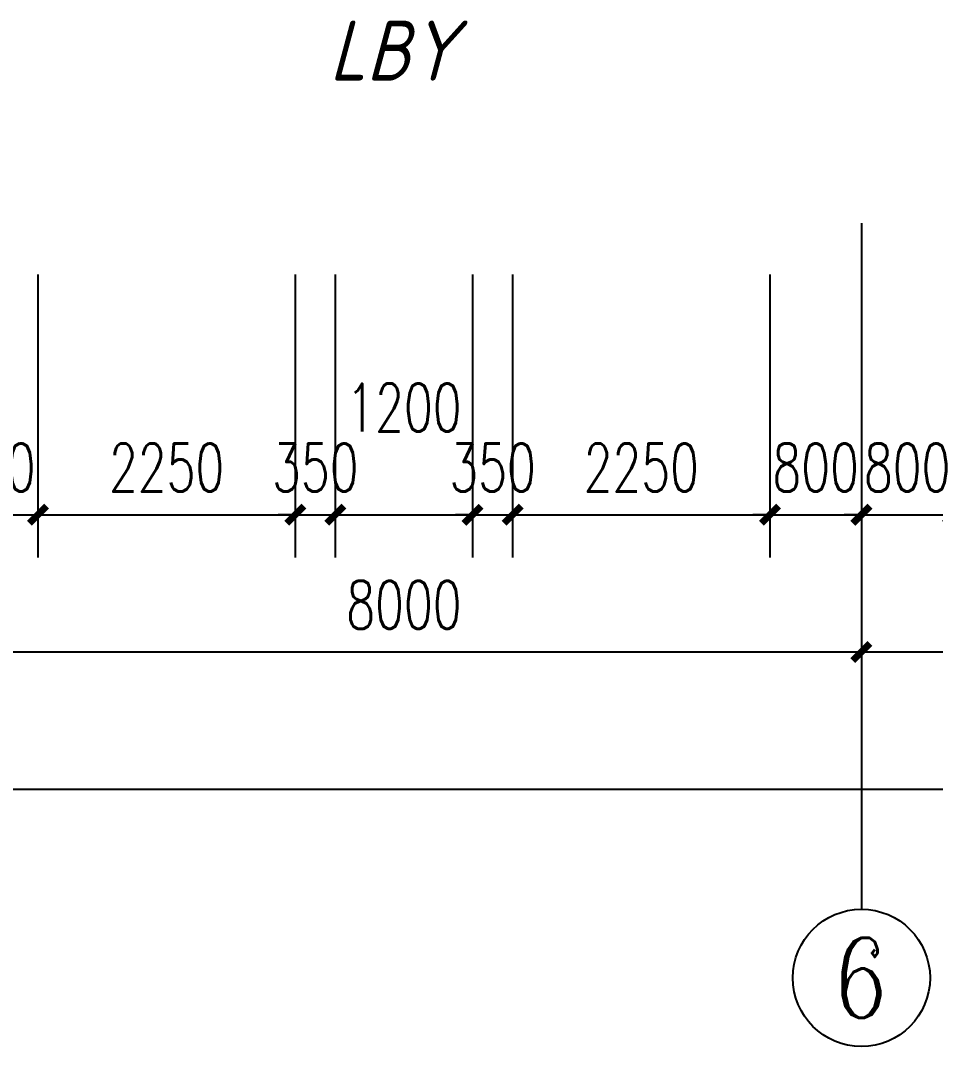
# Model space of a CAD drawing. Extents: x 0 to 2972856, y -1269770 to 0.
# Drawn here: x 2707803 to 2715803, y -1241746 to -1232774 of the extents above; entities that cross this region are included whole.
import ezdxf
from ezdxf.enums import TextEntityAlignment as Align

# ---------------------------------------------------------------- set-up
doc = ezdxf.new("R2010")
doc.units = 0
doc.header["$LTSCALE"] = 1000
doc.header["$PDSIZE"] = 50
doc.layers.add('1-建筑底图', color=8, linetype='Continuous')
doc.layers.add('AXIS_TEXT', color=7, linetype='Continuous')
doc.styles.add('_TCH_AXIS', font='COMPLEX', dxfattribs={"bigfont": 'GBCBIG'})
doc.styles.add('A_DIM_T3', font='SIMPLEX', dxfattribs={"width": 0.7, "bigfont": 'HZ'})
doc.styles.add('COMPLEX', font='COMPLEX')
doc.styles.get("Standard").update_dxf_attribs({"font": 'gbeitc.shx', "bigfont": 'gbcbig.shx'})
doc.dimstyles.new('_TCH_ARCH&&150', dxfattribs={"dimtxt": 420, "dimasz": 150, "dimexe": 375, "dimexo": 450, "dimgap": 202.5, "dimtad": 1, "dimdec": 0, "dimzin": 0, "dimdsep": 46, "dimtxsty": 'A_DIM_T3', "dimblk": 'ARCHTICK', "dimcen": 0.09, "dimclrt": 7, "dimazin": 2, "dimtfac": 1, "dimtdec": 0, "dimtix": 1, "dimtmove": 2, "dimatfit": 3, "dimfxl": 150, "dimtolj": 1, "dimtzin": 0, "dimarcsym": 0})

# ---------------------------------------------------------------- blocks, each defined once
blk = doc.blocks.new('_ArchTick')
at = {"color": 0, "linetype": 'ByBlock', "const_width": 0.4}
blk.add_lwpolyline([(-0.5, -0.5), (0.5, 0.5)], dxfattribs=at)
blk = doc.blocks.new('*D1162')
at = {"layer": '1-建筑底图', "color": 0, "lineweight": -2, "transparency": 16777216}
for p, q in [((2060076.6, -1229225.4), (2060076.6, -1234100.4)), ((2167276.6, -1229225.4), (2167276.6, -1234100.4)), ((2060076.6, -1233725.4), (2167276.6, -1233725.4))]:
    blk.add_line(p, q, dxfattribs=at)
at = {"layer": 'Defpoints', "color": 0, "transparency": 16777216}
for p in [(2060076.6, -1228775.4), (2167276.6, -1228775.4), (2167276.6, -1233725.4)]:
    blk.add_point(p, dxfattribs=at)
at = {"layer": '1-建筑底图', "color": 0, "lineweight": -2, "transparency": 16777216, "xscale": 150, "yscale": 150, "zscale": 150, "rotation": 180}
blk.add_blockref('_ArchTick', (2060076.6, -1233725.4), dxfattribs=at)
at = {"layer": '1-建筑底图', "color": 0, "lineweight": -2, "transparency": 16777216, "xscale": 150, "yscale": 150, "zscale": 150}
blk.add_blockref('_ArchTick', (2167276.6, -1233725.4), dxfattribs=at)
at = {"layer": '1-建筑底图', "color": 7, "transparency": 16777216, "insert": (2113676.6, -1233312.9), "char_height": 420, "attachment_point": 5, "style": 'A_DIM_T3'}
blk.add_mtext('\\A1;107200', dxfattribs=at)
blk = doc.blocks.new('*D1168')
at = {"layer": '1-建筑底图', "color": 0, "lineweight": -2, "transparency": 16777216}
for p, q in [((2092376.6, -1229225.4), (2092376.6, -1232900.4)), ((2100376.6, -1229225.4), (2100376.6, -1232900.4)), ((2092376.6, -1232525.4), (2100376.6, -1232525.4))]:
    blk.add_line(p, q, dxfattribs=at)
at = {"layer": 'Defpoints', "color": 0, "transparency": 16777216}
for p in [(2092376.6, -1228775.4), (2100376.6, -1228775.4), (2100376.6, -1232525.4)]:
    blk.add_point(p, dxfattribs=at)
at = {"layer": '1-建筑底图', "color": 0, "lineweight": -2, "transparency": 16777216, "xscale": 150, "yscale": 150, "zscale": 150, "rotation": 180}
blk.add_blockref('_ArchTick', (2092376.6, -1232525.4), dxfattribs=at)
at = {"layer": '1-建筑底图', "color": 0, "lineweight": -2, "transparency": 16777216, "xscale": 150, "yscale": 150, "zscale": 150}
blk.add_blockref('_ArchTick', (2100376.6, -1232525.4), dxfattribs=at)
at = {"layer": '1-建筑底图', "color": 7, "transparency": 16777216, "insert": (2096376.6, -1232112.9), "char_height": 420, "attachment_point": 5, "style": 'A_DIM_T3'}
blk.add_mtext('\\A1;8000', dxfattribs=at)
blk = doc.blocks.new('*D1169')
at = {"layer": '1-建筑底图', "color": 0, "lineweight": -2, "transparency": 16777216}
for p, q in [((2100376.6, -1229225.4), (2100376.6, -1232900.4)), ((2108376.6, -1229225.4), (2108376.6, -1232900.4)), ((2100376.6, -1232525.4), (2108376.6, -1232525.4))]:
    blk.add_line(p, q, dxfattribs=at)
at = {"layer": 'Defpoints', "color": 0, "transparency": 16777216}
for p in [(2100376.6, -1228775.4), (2108376.6, -1228775.4), (2108376.6, -1232525.4)]:
    blk.add_point(p, dxfattribs=at)
at = {"layer": '1-建筑底图', "color": 0, "lineweight": -2, "transparency": 16777216, "xscale": 150, "yscale": 150, "zscale": 150, "rotation": 180}
blk.add_blockref('_ArchTick', (2100376.6, -1232525.4), dxfattribs=at)
at = {"layer": '1-建筑底图', "color": 0, "lineweight": -2, "transparency": 16777216, "xscale": 150, "yscale": 150, "zscale": 150}
blk.add_blockref('_ArchTick', (2108376.6, -1232525.4), dxfattribs=at)
at = {"layer": '1-建筑底图', "color": 7, "transparency": 16777216, "insert": (2104376.6, -1232112.9), "char_height": 420, "attachment_point": 5, "style": 'A_DIM_T3'}
blk.add_mtext('\\A1;8000', dxfattribs=at)
blk = doc.blocks.new('*D1332')
at = {"layer": '1-建筑底图', "color": 0, "lineweight": -2, "transparency": 16777216}
for p, q in [((2100376.6, -1229225.4), (2100376.6, -1231700.4)), ((2101176.6, -1229225.4), (2101176.6, -1231700.4)), ((2100376.6, -1231325.4), (2100226.6, -1231325.4)), ((2100376.6, -1231325.4), (2101176.6, -1231325.4)), ((2101176.6, -1231325.4), (2101326.6, -1231325.4))]:
    blk.add_line(p, q, dxfattribs=at)
at = {"layer": 'Defpoints', "color": 0, "transparency": 16777216}
for p in [(2100376.6, -1228775.4), (2101176.6, -1228775.4), (2101176.6, -1231325.4)]:
    blk.add_point(p, dxfattribs=at)
at = {"layer": '1-建筑底图', "color": 0, "lineweight": -2, "transparency": 16777216, "xscale": 150, "yscale": 150, "zscale": 150}
blk.add_blockref('_ArchTick', (2100376.6, -1231325.4), dxfattribs=at)
at = {"layer": '1-建筑底图', "color": 0, "lineweight": -2, "transparency": 16777216, "xscale": 150, "yscale": 150, "zscale": 150, "rotation": 180}
blk.add_blockref('_ArchTick', (2101176.6, -1231325.4), dxfattribs=at)
at = {"layer": '1-建筑底图', "color": 7, "transparency": 16777216, "insert": (2100776.6, -1230912.9), "char_height": 420, "attachment_point": 5, "style": 'A_DIM_T3'}
blk.add_mtext('\\A1;800', dxfattribs=at)
blk = doc.blocks.new('*D1333')
at = {"layer": '1-建筑底图', "color": 0, "lineweight": -2, "transparency": 16777216}
for p, q in [((2099576.6, -1229225.4), (2099576.6, -1231700.4)), ((2100376.6, -1229225.4), (2100376.6, -1231700.4)), ((2099576.6, -1231325.4), (2099426.6, -1231325.4)), ((2099576.6, -1231325.4), (2100376.6, -1231325.4)), ((2100376.6, -1231325.4), (2100526.6, -1231325.4))]:
    blk.add_line(p, q, dxfattribs=at)
at = {"layer": 'Defpoints', "color": 0, "transparency": 16777216}
for p in [(2099576.6, -1228775.4), (2100376.6, -1228775.4), (2100376.6, -1231325.4)]:
    blk.add_point(p, dxfattribs=at)
at = {"layer": '1-建筑底图', "color": 0, "lineweight": -2, "transparency": 16777216, "xscale": 150, "yscale": 150, "zscale": 150}
blk.add_blockref('_ArchTick', (2099576.6, -1231325.4), dxfattribs=at)
at = {"layer": '1-建筑底图', "color": 0, "lineweight": -2, "transparency": 16777216, "xscale": 150, "yscale": 150, "zscale": 150, "rotation": 180}
blk.add_blockref('_ArchTick', (2100376.6, -1231325.4), dxfattribs=at)
at = {"layer": '1-建筑底图', "color": 7, "transparency": 16777216, "insert": (2099976.6, -1230912.9), "char_height": 420, "attachment_point": 5, "style": 'A_DIM_T3'}
blk.add_mtext('\\A1;800', dxfattribs=at)
blk = doc.blocks.new('*D1334')
at = {"layer": '1-建筑底图', "color": 0, "lineweight": -2, "transparency": 16777216}
for p, q in [((2097326.6, -1229225.4), (2097326.6, -1231700.4)), ((2099576.6, -1229225.4), (2099576.6, -1231700.4)), ((2097326.6, -1231325.4), (2099576.6, -1231325.4))]:
    blk.add_line(p, q, dxfattribs=at)
at = {"layer": 'Defpoints', "color": 0, "transparency": 16777216}
for p in [(2097326.6, -1228775.4), (2099576.6, -1228775.4), (2099576.6, -1231325.4)]:
    blk.add_point(p, dxfattribs=at)
at = {"layer": '1-建筑底图', "color": 0, "lineweight": -2, "transparency": 16777216, "xscale": 150, "yscale": 150, "zscale": 150, "rotation": 180}
blk.add_blockref('_ArchTick', (2097326.6, -1231325.4), dxfattribs=at)
at = {"layer": '1-建筑底图', "color": 0, "lineweight": -2, "transparency": 16777216, "xscale": 150, "yscale": 150, "zscale": 150}
blk.add_blockref('_ArchTick', (2099576.6, -1231325.4), dxfattribs=at)
at = {"layer": '1-建筑底图', "color": 7, "transparency": 16777216, "insert": (2098451.6, -1230912.9), "char_height": 420, "attachment_point": 5, "style": 'A_DIM_T3'}
blk.add_mtext('\\A1;2250', dxfattribs=at)
blk = doc.blocks.new('*D1335')
at = {"layer": '1-建筑底图', "color": 0, "lineweight": -2, "transparency": 16777216}
for p, q in [((2096976.6, -1229225.4), (2096976.6, -1231700.4)), ((2097326.6, -1229225.4), (2097326.6, -1231700.4)), ((2096976.6, -1231325.4), (2096826.6, -1231325.4)), ((2096976.6, -1231325.4), (2097326.6, -1231325.4)), ((2097326.6, -1231325.4), (2097476.6, -1231325.4))]:
    blk.add_line(p, q, dxfattribs=at)
at = {"layer": 'Defpoints', "color": 0, "transparency": 16777216}
for p in [(2096976.6, -1228775.4), (2097326.6, -1228775.4), (2097326.6, -1231325.4)]:
    blk.add_point(p, dxfattribs=at)
at = {"layer": '1-建筑底图', "color": 0, "lineweight": -2, "transparency": 16777216, "xscale": 150, "yscale": 150, "zscale": 150}
blk.add_blockref('_ArchTick', (2096976.6, -1231325.4), dxfattribs=at)
at = {"layer": '1-建筑底图', "color": 0, "lineweight": -2, "transparency": 16777216, "xscale": 150, "yscale": 150, "zscale": 150, "rotation": 180}
blk.add_blockref('_ArchTick', (2097326.6, -1231325.4), dxfattribs=at)
at = {"layer": '1-建筑底图', "color": 7, "transparency": 16777216, "insert": (2097151.6, -1230912.9), "char_height": 420, "attachment_point": 5, "style": 'A_DIM_T3'}
blk.add_mtext('\\A1;350', dxfattribs=at)
blk = doc.blocks.new('*D1336')
at = {"layer": '1-建筑底图', "color": 0, "lineweight": -2, "transparency": 16777216}
for p, q in [((2095776.6, -1229225.4), (2095776.6, -1231700.4)), ((2096976.6, -1229225.4), (2096976.6, -1231700.4)), ((2095776.6, -1231325.4), (2096976.6, -1231325.4))]:
    blk.add_line(p, q, dxfattribs=at)
at = {"layer": 'Defpoints', "color": 0, "transparency": 16777216}
for p in [(2095776.6, -1228775.4), (2096976.6, -1228775.4), (2096976.6, -1231325.4)]:
    blk.add_point(p, dxfattribs=at)
at = {"layer": '1-建筑底图', "color": 0, "lineweight": -2, "transparency": 16777216, "xscale": 150, "yscale": 150, "zscale": 150, "rotation": 180}
blk.add_blockref('_ArchTick', (2095776.6, -1231325.4), dxfattribs=at)
at = {"layer": '1-建筑底图', "color": 0, "lineweight": -2, "transparency": 16777216, "xscale": 150, "yscale": 150, "zscale": 150}
blk.add_blockref('_ArchTick', (2096976.6, -1231325.4), dxfattribs=at)
at = {"layer": '1-建筑底图', "color": 7, "transparency": 16777216, "insert": (2096376.6, -1230387.9), "char_height": 420, "attachment_point": 5, "style": 'A_DIM_T3'}
blk.add_mtext('\\A1;1200', dxfattribs=at)
blk = doc.blocks.new('*D1337')
at = {"layer": '1-建筑底图', "color": 0, "lineweight": -2, "transparency": 16777216}
for p, q in [((2095426.6, -1229225.4), (2095426.6, -1231700.4)), ((2095776.6, -1229225.4), (2095776.6, -1231700.4)), ((2095426.6, -1231325.4), (2095276.6, -1231325.4)), ((2095426.6, -1231325.4), (2095776.6, -1231325.4)), ((2095776.6, -1231325.4), (2095926.6, -1231325.4))]:
    blk.add_line(p, q, dxfattribs=at)
at = {"layer": 'Defpoints', "color": 0, "transparency": 16777216}
for p in [(2095426.6, -1228775.4), (2095776.6, -1228775.4), (2095776.6, -1231325.4)]:
    blk.add_point(p, dxfattribs=at)
at = {"layer": '1-建筑底图', "color": 0, "lineweight": -2, "transparency": 16777216, "xscale": 150, "yscale": 150, "zscale": 150}
blk.add_blockref('_ArchTick', (2095426.6, -1231325.4), dxfattribs=at)
at = {"layer": '1-建筑底图', "color": 0, "lineweight": -2, "transparency": 16777216, "xscale": 150, "yscale": 150, "zscale": 150, "rotation": 180}
blk.add_blockref('_ArchTick', (2095776.6, -1231325.4), dxfattribs=at)
at = {"layer": '1-建筑底图', "color": 7, "transparency": 16777216, "insert": (2095601.6, -1230912.9), "char_height": 420, "attachment_point": 5, "style": 'A_DIM_T3'}
blk.add_mtext('\\A1;350', dxfattribs=at)
blk = doc.blocks.new('*D1338')
at = {"layer": '1-建筑底图', "color": 0, "lineweight": -2, "transparency": 16777216}
for p, q in [((2093176.6, -1229225.4), (2093176.6, -1231700.4)), ((2095426.6, -1229225.4), (2095426.6, -1231700.4)), ((2093176.6, -1231325.4), (2095426.6, -1231325.4))]:
    blk.add_line(p, q, dxfattribs=at)
at = {"layer": 'Defpoints', "color": 0, "transparency": 16777216}
for p in [(2093176.6, -1228775.4), (2095426.6, -1228775.4), (2095426.6, -1231325.4)]:
    blk.add_point(p, dxfattribs=at)
at = {"layer": '1-建筑底图', "color": 0, "lineweight": -2, "transparency": 16777216, "xscale": 150, "yscale": 150, "zscale": 150, "rotation": 180}
blk.add_blockref('_ArchTick', (2093176.6, -1231325.4), dxfattribs=at)
at = {"layer": '1-建筑底图', "color": 0, "lineweight": -2, "transparency": 16777216, "xscale": 150, "yscale": 150, "zscale": 150}
blk.add_blockref('_ArchTick', (2095426.6, -1231325.4), dxfattribs=at)
at = {"layer": '1-建筑底图', "color": 7, "transparency": 16777216, "insert": (2094301.6, -1230912.9), "char_height": 420, "attachment_point": 5, "style": 'A_DIM_T3'}
blk.add_mtext('\\A1;2250', dxfattribs=at)
blk = doc.blocks.new('*D1339')
at = {"layer": '1-建筑底图', "color": 0, "lineweight": -2, "transparency": 16777216}
for p, q in [((2092376.6, -1229225.4), (2092376.6, -1231700.4)), ((2093176.6, -1229225.4), (2093176.6, -1231700.4)), ((2092376.6, -1231325.4), (2092226.6, -1231325.4)), ((2092376.6, -1231325.4), (2093176.6, -1231325.4)), ((2093176.6, -1231325.4), (2093326.6, -1231325.4))]:
    blk.add_line(p, q, dxfattribs=at)
at = {"layer": 'Defpoints', "color": 0, "transparency": 16777216}
for p in [(2092376.6, -1228775.4), (2093176.6, -1228775.4), (2093176.6, -1231325.4)]:
    blk.add_point(p, dxfattribs=at)
at = {"layer": '1-建筑底图', "color": 0, "lineweight": -2, "transparency": 16777216, "xscale": 150, "yscale": 150, "zscale": 150}
blk.add_blockref('_ArchTick', (2092376.6, -1231325.4), dxfattribs=at)
at = {"layer": '1-建筑底图', "color": 0, "lineweight": -2, "transparency": 16777216, "xscale": 150, "yscale": 150, "zscale": 150, "rotation": 180}
blk.add_blockref('_ArchTick', (2093176.6, -1231325.4), dxfattribs=at)
at = {"layer": '1-建筑底图', "color": 7, "transparency": 16777216, "insert": (2092776.6, -1230912.9), "char_height": 420, "attachment_point": 5, "style": 'A_DIM_T3'}
blk.add_mtext('\\A1;800', dxfattribs=at)
blk = doc.blocks.new('*D1469')
at = {"layer": '1-建筑底图', "color": 0, "lineweight": -2, "transparency": 16777216}
for p, q in [((2060076.6, -1229225.4), (2060076.6, -1234100.4)), ((2167276.6, -1229225.4), (2167276.6, -1234100.4)), ((2060076.6, -1233725.4), (2167276.6, -1233725.4))]:
    blk.add_line(p, q, dxfattribs=at)
at = {"layer": 'Defpoints', "color": 0, "transparency": 16777216}
for p in [(2060076.6, -1228775.4), (2167276.6, -1228775.4), (2167276.6, -1233725.4)]:
    blk.add_point(p, dxfattribs=at)
at = {"layer": '1-建筑底图', "color": 0, "lineweight": -2, "transparency": 16777216, "xscale": 150, "yscale": 150, "zscale": 150, "rotation": 180}
blk.add_blockref('_ArchTick', (2060076.6, -1233725.4), dxfattribs=at)
at = {"layer": '1-建筑底图', "color": 0, "lineweight": -2, "transparency": 16777216, "xscale": 150, "yscale": 150, "zscale": 150}
blk.add_blockref('_ArchTick', (2167276.6, -1233725.4), dxfattribs=at)
at = {"layer": '1-建筑底图', "color": 7, "transparency": 16777216, "insert": (2113676.6, -1233312.9), "char_height": 420, "attachment_point": 5, "style": 'A_DIM_T3'}
blk.add_mtext('\\A1;107200', dxfattribs=at)
blk = doc.blocks.new('*D1475')
at = {"layer": '1-建筑底图', "color": 0, "lineweight": -2, "transparency": 16777216}
for p, q in [((2092376.6, -1229225.4), (2092376.6, -1232900.4)), ((2100376.6, -1229225.4), (2100376.6, -1232900.4)), ((2092376.6, -1232525.4), (2100376.6, -1232525.4))]:
    blk.add_line(p, q, dxfattribs=at)
at = {"layer": 'Defpoints', "color": 0, "transparency": 16777216}
for p in [(2092376.6, -1228775.4), (2100376.6, -1228775.4), (2100376.6, -1232525.4)]:
    blk.add_point(p, dxfattribs=at)
at = {"layer": '1-建筑底图', "color": 0, "lineweight": -2, "transparency": 16777216, "xscale": 150, "yscale": 150, "zscale": 150, "rotation": 180}
blk.add_blockref('_ArchTick', (2092376.6, -1232525.4), dxfattribs=at)
at = {"layer": '1-建筑底图', "color": 0, "lineweight": -2, "transparency": 16777216, "xscale": 150, "yscale": 150, "zscale": 150}
blk.add_blockref('_ArchTick', (2100376.6, -1232525.4), dxfattribs=at)
at = {"layer": '1-建筑底图', "color": 7, "transparency": 16777216, "insert": (2096376.6, -1232112.9), "char_height": 420, "attachment_point": 5, "style": 'A_DIM_T3'}
blk.add_mtext('\\A1;8000', dxfattribs=at)
blk = doc.blocks.new('*D1476')
at = {"layer": '1-建筑底图', "color": 0, "lineweight": -2, "transparency": 16777216}
for p, q in [((2100376.6, -1229225.4), (2100376.6, -1232900.4)), ((2108376.6, -1229225.4), (2108376.6, -1232900.4)), ((2100376.6, -1232525.4), (2108376.6, -1232525.4))]:
    blk.add_line(p, q, dxfattribs=at)
at = {"layer": 'Defpoints', "color": 0, "transparency": 16777216}
for p in [(2100376.6, -1228775.4), (2108376.6, -1228775.4), (2108376.6, -1232525.4)]:
    blk.add_point(p, dxfattribs=at)
at = {"layer": '1-建筑底图', "color": 0, "lineweight": -2, "transparency": 16777216, "xscale": 150, "yscale": 150, "zscale": 150, "rotation": 180}
blk.add_blockref('_ArchTick', (2100376.6, -1232525.4), dxfattribs=at)
at = {"layer": '1-建筑底图', "color": 0, "lineweight": -2, "transparency": 16777216, "xscale": 150, "yscale": 150, "zscale": 150}
blk.add_blockref('_ArchTick', (2108376.6, -1232525.4), dxfattribs=at)
at = {"layer": '1-建筑底图', "color": 7, "transparency": 16777216, "insert": (2104376.6, -1232112.9), "char_height": 420, "attachment_point": 5, "style": 'A_DIM_T3'}
blk.add_mtext('\\A1;8000', dxfattribs=at)
blk = doc.blocks.new('*D1639')
at = {"layer": '1-建筑底图', "color": 0, "lineweight": -2, "transparency": 16777216}
for p, q in [((2100376.6, -1229225.4), (2100376.6, -1231700.4)), ((2101176.6, -1229225.4), (2101176.6, -1231700.4)), ((2100376.6, -1231325.4), (2100226.6, -1231325.4)), ((2100376.6, -1231325.4), (2101176.6, -1231325.4)), ((2101176.6, -1231325.4), (2101326.6, -1231325.4))]:
    blk.add_line(p, q, dxfattribs=at)
at = {"layer": 'Defpoints', "color": 0, "transparency": 16777216}
for p in [(2100376.6, -1228775.4), (2101176.6, -1228775.4), (2101176.6, -1231325.4)]:
    blk.add_point(p, dxfattribs=at)
at = {"layer": '1-建筑底图', "color": 0, "lineweight": -2, "transparency": 16777216, "xscale": 150, "yscale": 150, "zscale": 150}
blk.add_blockref('_ArchTick', (2100376.6, -1231325.4), dxfattribs=at)
at = {"layer": '1-建筑底图', "color": 0, "lineweight": -2, "transparency": 16777216, "xscale": 150, "yscale": 150, "zscale": 150, "rotation": 180}
blk.add_blockref('_ArchTick', (2101176.6, -1231325.4), dxfattribs=at)
at = {"layer": '1-建筑底图', "color": 7, "transparency": 16777216, "insert": (2100776.6, -1230912.9), "char_height": 420, "attachment_point": 5, "style": 'A_DIM_T3'}
blk.add_mtext('\\A1;800', dxfattribs=at)
blk = doc.blocks.new('*D1640')
at = {"layer": '1-建筑底图', "color": 0, "lineweight": -2, "transparency": 16777216}
for p, q in [((2099576.6, -1229225.4), (2099576.6, -1231700.4)), ((2100376.6, -1229225.4), (2100376.6, -1231700.4)), ((2099576.6, -1231325.4), (2099426.6, -1231325.4)), ((2099576.6, -1231325.4), (2100376.6, -1231325.4)), ((2100376.6, -1231325.4), (2100526.6, -1231325.4))]:
    blk.add_line(p, q, dxfattribs=at)
at = {"layer": 'Defpoints', "color": 0, "transparency": 16777216}
for p in [(2099576.6, -1228775.4), (2100376.6, -1228775.4), (2100376.6, -1231325.4)]:
    blk.add_point(p, dxfattribs=at)
at = {"layer": '1-建筑底图', "color": 0, "lineweight": -2, "transparency": 16777216, "xscale": 150, "yscale": 150, "zscale": 150}
blk.add_blockref('_ArchTick', (2099576.6, -1231325.4), dxfattribs=at)
at = {"layer": '1-建筑底图', "color": 0, "lineweight": -2, "transparency": 16777216, "xscale": 150, "yscale": 150, "zscale": 150, "rotation": 180}
blk.add_blockref('_ArchTick', (2100376.6, -1231325.4), dxfattribs=at)
at = {"layer": '1-建筑底图', "color": 7, "transparency": 16777216, "insert": (2099976.6, -1230912.9), "char_height": 420, "attachment_point": 5, "style": 'A_DIM_T3'}
blk.add_mtext('\\A1;800', dxfattribs=at)
blk = doc.blocks.new('*D1641')
at = {"layer": '1-建筑底图', "color": 0, "lineweight": -2, "transparency": 16777216}
for p, q in [((2097326.6, -1229225.4), (2097326.6, -1231700.4)), ((2099576.6, -1229225.4), (2099576.6, -1231700.4)), ((2097326.6, -1231325.4), (2099576.6, -1231325.4))]:
    blk.add_line(p, q, dxfattribs=at)
at = {"layer": 'Defpoints', "color": 0, "transparency": 16777216}
for p in [(2097326.6, -1228775.4), (2099576.6, -1228775.4), (2099576.6, -1231325.4)]:
    blk.add_point(p, dxfattribs=at)
at = {"layer": '1-建筑底图', "color": 0, "lineweight": -2, "transparency": 16777216, "xscale": 150, "yscale": 150, "zscale": 150, "rotation": 180}
blk.add_blockref('_ArchTick', (2097326.6, -1231325.4), dxfattribs=at)
at = {"layer": '1-建筑底图', "color": 0, "lineweight": -2, "transparency": 16777216, "xscale": 150, "yscale": 150, "zscale": 150}
blk.add_blockref('_ArchTick', (2099576.6, -1231325.4), dxfattribs=at)
at = {"layer": '1-建筑底图', "color": 7, "transparency": 16777216, "insert": (2098451.6, -1230912.9), "char_height": 420, "attachment_point": 5, "style": 'A_DIM_T3'}
blk.add_mtext('\\A1;2250', dxfattribs=at)
blk = doc.blocks.new('*D1642')
at = {"layer": '1-建筑底图', "color": 0, "lineweight": -2, "transparency": 16777216}
for p, q in [((2096976.6, -1229225.4), (2096976.6, -1231700.4)), ((2097326.6, -1229225.4), (2097326.6, -1231700.4)), ((2096976.6, -1231325.4), (2096826.6, -1231325.4)), ((2096976.6, -1231325.4), (2097326.6, -1231325.4)), ((2097326.6, -1231325.4), (2097476.6, -1231325.4))]:
    blk.add_line(p, q, dxfattribs=at)
at = {"layer": 'Defpoints', "color": 0, "transparency": 16777216}
for p in [(2096976.6, -1228775.4), (2097326.6, -1228775.4), (2097326.6, -1231325.4)]:
    blk.add_point(p, dxfattribs=at)
at = {"layer": '1-建筑底图', "color": 0, "lineweight": -2, "transparency": 16777216, "xscale": 150, "yscale": 150, "zscale": 150}
blk.add_blockref('_ArchTick', (2096976.6, -1231325.4), dxfattribs=at)
at = {"layer": '1-建筑底图', "color": 0, "lineweight": -2, "transparency": 16777216, "xscale": 150, "yscale": 150, "zscale": 150, "rotation": 180}
blk.add_blockref('_ArchTick', (2097326.6, -1231325.4), dxfattribs=at)
at = {"layer": '1-建筑底图', "color": 7, "transparency": 16777216, "insert": (2097151.6, -1230912.9), "char_height": 420, "attachment_point": 5, "style": 'A_DIM_T3'}
blk.add_mtext('\\A1;350', dxfattribs=at)
blk = doc.blocks.new('*D1643')
at = {"layer": '1-建筑底图', "color": 0, "lineweight": -2, "transparency": 16777216}
for p, q in [((2095776.6, -1229225.4), (2095776.6, -1231700.4)), ((2096976.6, -1229225.4), (2096976.6, -1231700.4)), ((2095776.6, -1231325.4), (2096976.6, -1231325.4))]:
    blk.add_line(p, q, dxfattribs=at)
at = {"layer": 'Defpoints', "color": 0, "transparency": 16777216}
for p in [(2095776.6, -1228775.4), (2096976.6, -1228775.4), (2096976.6, -1231325.4)]:
    blk.add_point(p, dxfattribs=at)
at = {"layer": '1-建筑底图', "color": 0, "lineweight": -2, "transparency": 16777216, "xscale": 150, "yscale": 150, "zscale": 150, "rotation": 180}
blk.add_blockref('_ArchTick', (2095776.6, -1231325.4), dxfattribs=at)
at = {"layer": '1-建筑底图', "color": 0, "lineweight": -2, "transparency": 16777216, "xscale": 150, "yscale": 150, "zscale": 150}
blk.add_blockref('_ArchTick', (2096976.6, -1231325.4), dxfattribs=at)
at = {"layer": '1-建筑底图', "color": 7, "transparency": 16777216, "insert": (2096376.6, -1230387.9), "char_height": 420, "attachment_point": 5, "style": 'A_DIM_T3'}
blk.add_mtext('\\A1;1200', dxfattribs=at)
blk = doc.blocks.new('*D1644')
at = {"layer": '1-建筑底图', "color": 0, "lineweight": -2, "transparency": 16777216}
for p, q in [((2095426.6, -1229225.4), (2095426.6, -1231700.4)), ((2095776.6, -1229225.4), (2095776.6, -1231700.4)), ((2095426.6, -1231325.4), (2095276.6, -1231325.4)), ((2095426.6, -1231325.4), (2095776.6, -1231325.4)), ((2095776.6, -1231325.4), (2095926.6, -1231325.4))]:
    blk.add_line(p, q, dxfattribs=at)
at = {"layer": 'Defpoints', "color": 0, "transparency": 16777216}
for p in [(2095426.6, -1228775.4), (2095776.6, -1228775.4), (2095776.6, -1231325.4)]:
    blk.add_point(p, dxfattribs=at)
at = {"layer": '1-建筑底图', "color": 0, "lineweight": -2, "transparency": 16777216, "xscale": 150, "yscale": 150, "zscale": 150}
blk.add_blockref('_ArchTick', (2095426.6, -1231325.4), dxfattribs=at)
at = {"layer": '1-建筑底图', "color": 0, "lineweight": -2, "transparency": 16777216, "xscale": 150, "yscale": 150, "zscale": 150, "rotation": 180}
blk.add_blockref('_ArchTick', (2095776.6, -1231325.4), dxfattribs=at)
at = {"layer": '1-建筑底图', "color": 7, "transparency": 16777216, "insert": (2095601.6, -1230912.9), "char_height": 420, "attachment_point": 5, "style": 'A_DIM_T3'}
blk.add_mtext('\\A1;350', dxfattribs=at)
blk = doc.blocks.new('*D1645')
at = {"layer": '1-建筑底图', "color": 0, "lineweight": -2, "transparency": 16777216}
for p, q in [((2093176.6, -1229225.4), (2093176.6, -1231700.4)), ((2095426.6, -1229225.4), (2095426.6, -1231700.4)), ((2093176.6, -1231325.4), (2095426.6, -1231325.4))]:
    blk.add_line(p, q, dxfattribs=at)
at = {"layer": 'Defpoints', "color": 0, "transparency": 16777216}
for p in [(2093176.6, -1228775.4), (2095426.6, -1228775.4), (2095426.6, -1231325.4)]:
    blk.add_point(p, dxfattribs=at)
at = {"layer": '1-建筑底图', "color": 0, "lineweight": -2, "transparency": 16777216, "xscale": 150, "yscale": 150, "zscale": 150, "rotation": 180}
blk.add_blockref('_ArchTick', (2093176.6, -1231325.4), dxfattribs=at)
at = {"layer": '1-建筑底图', "color": 0, "lineweight": -2, "transparency": 16777216, "xscale": 150, "yscale": 150, "zscale": 150}
blk.add_blockref('_ArchTick', (2095426.6, -1231325.4), dxfattribs=at)
at = {"layer": '1-建筑底图', "color": 7, "transparency": 16777216, "insert": (2094301.6, -1230912.9), "char_height": 420, "attachment_point": 5, "style": 'A_DIM_T3'}
blk.add_mtext('\\A1;2250', dxfattribs=at)
blk = doc.blocks.new('*D1646')
at = {"layer": '1-建筑底图', "color": 0, "lineweight": -2, "transparency": 16777216}
for p, q in [((2092376.6, -1229225.4), (2092376.6, -1231700.4)), ((2093176.6, -1229225.4), (2093176.6, -1231700.4)), ((2092376.6, -1231325.4), (2092226.6, -1231325.4)), ((2092376.6, -1231325.4), (2093176.6, -1231325.4)), ((2093176.6, -1231325.4), (2093326.6, -1231325.4))]:
    blk.add_line(p, q, dxfattribs=at)
at = {"layer": 'Defpoints', "color": 0, "transparency": 16777216}
for p in [(2092376.6, -1228775.4), (2093176.6, -1228775.4), (2093176.6, -1231325.4)]:
    blk.add_point(p, dxfattribs=at)
at = {"layer": '1-建筑底图', "color": 0, "lineweight": -2, "transparency": 16777216, "xscale": 150, "yscale": 150, "zscale": 150}
blk.add_blockref('_ArchTick', (2092376.6, -1231325.4), dxfattribs=at)
at = {"layer": '1-建筑底图', "color": 0, "lineweight": -2, "transparency": 16777216, "xscale": 150, "yscale": 150, "zscale": 150, "rotation": 180}
blk.add_blockref('_ArchTick', (2093176.6, -1231325.4), dxfattribs=at)
at = {"layer": '1-建筑底图', "color": 7, "transparency": 16777216, "insert": (2092776.6, -1230912.9), "char_height": 420, "attachment_point": 5, "style": 'A_DIM_T3'}
blk.add_mtext('\\A1;800', dxfattribs=at)
blk = doc.blocks.new('_AXISO')
blk.add_circle((0, 0), 0.5)
at = {"layer": 'AXIS_TEXT', "style": 'COMPLEX', "width": 1.041667}
blk.add_attdef('A', text='', height=0.56, dxfattribs=at).set_placement((-0.25, -0.28), (0.25, -0.28), align=Align.FIT)
blk = doc.blocks.new('*D1776')
at = {"layer": '1-建筑底图', "color": 0, "lineweight": -2, "transparency": 16777216}
for p, q in [((2060076.6, -1229225.4), (2060076.6, -1234100.4)), ((2167276.6, -1229225.4), (2167276.6, -1234100.4)), ((2060076.6, -1233725.4), (2167276.6, -1233725.4))]:
    blk.add_line(p, q, dxfattribs=at)
at = {"layer": 'Defpoints', "color": 0, "transparency": 16777216}
for p in [(2060076.6, -1228775.4), (2167276.6, -1228775.4), (2167276.6, -1233725.4)]:
    blk.add_point(p, dxfattribs=at)
at = {"layer": '1-建筑底图', "color": 0, "lineweight": -2, "transparency": 16777216, "xscale": 150, "yscale": 150, "zscale": 150, "rotation": 180}
blk.add_blockref('_ArchTick', (2060076.6, -1233725.4), dxfattribs=at)
at = {"layer": '1-建筑底图', "color": 0, "lineweight": -2, "transparency": 16777216, "xscale": 150, "yscale": 150, "zscale": 150}
blk.add_blockref('_ArchTick', (2167276.6, -1233725.4), dxfattribs=at)
at = {"layer": '1-建筑底图', "color": 7, "transparency": 16777216, "insert": (2113676.6, -1233312.9), "char_height": 420, "attachment_point": 5, "style": 'A_DIM_T3'}
blk.add_mtext('\\A1;107200', dxfattribs=at)
blk = doc.blocks.new('*D1782')
at = {"layer": '1-建筑底图', "color": 0, "lineweight": -2, "transparency": 16777216}
for p, q in [((2092376.6, -1229225.4), (2092376.6, -1232900.4)), ((2100376.6, -1229225.4), (2100376.6, -1232900.4)), ((2092376.6, -1232525.4), (2100376.6, -1232525.4))]:
    blk.add_line(p, q, dxfattribs=at)
at = {"layer": 'Defpoints', "color": 0, "transparency": 16777216}
for p in [(2092376.6, -1228775.4), (2100376.6, -1228775.4), (2100376.6, -1232525.4)]:
    blk.add_point(p, dxfattribs=at)
at = {"layer": '1-建筑底图', "color": 0, "lineweight": -2, "transparency": 16777216, "xscale": 150, "yscale": 150, "zscale": 150, "rotation": 180}
blk.add_blockref('_ArchTick', (2092376.6, -1232525.4), dxfattribs=at)
at = {"layer": '1-建筑底图', "color": 0, "lineweight": -2, "transparency": 16777216, "xscale": 150, "yscale": 150, "zscale": 150}
blk.add_blockref('_ArchTick', (2100376.6, -1232525.4), dxfattribs=at)
at = {"layer": '1-建筑底图', "color": 7, "transparency": 16777216, "insert": (2096376.6, -1232112.9), "char_height": 420, "attachment_point": 5, "style": 'A_DIM_T3'}
blk.add_mtext('\\A1;8000', dxfattribs=at)
blk = doc.blocks.new('*D1783')
at = {"layer": '1-建筑底图', "color": 0, "lineweight": -2, "transparency": 16777216}
for p, q in [((2100376.6, -1229225.4), (2100376.6, -1232900.4)), ((2108376.6, -1229225.4), (2108376.6, -1232900.4)), ((2100376.6, -1232525.4), (2108376.6, -1232525.4))]:
    blk.add_line(p, q, dxfattribs=at)
at = {"layer": 'Defpoints', "color": 0, "transparency": 16777216}
for p in [(2100376.6, -1228775.4), (2108376.6, -1228775.4), (2108376.6, -1232525.4)]:
    blk.add_point(p, dxfattribs=at)
at = {"layer": '1-建筑底图', "color": 0, "lineweight": -2, "transparency": 16777216, "xscale": 150, "yscale": 150, "zscale": 150, "rotation": 180}
blk.add_blockref('_ArchTick', (2100376.6, -1232525.4), dxfattribs=at)
at = {"layer": '1-建筑底图', "color": 0, "lineweight": -2, "transparency": 16777216, "xscale": 150, "yscale": 150, "zscale": 150}
blk.add_blockref('_ArchTick', (2108376.6, -1232525.4), dxfattribs=at)
at = {"layer": '1-建筑底图', "color": 7, "transparency": 16777216, "insert": (2104376.6, -1232112.9), "char_height": 420, "attachment_point": 5, "style": 'A_DIM_T3'}
blk.add_mtext('\\A1;8000', dxfattribs=at)
blk = doc.blocks.new('*D1946')
at = {"layer": '1-建筑底图', "color": 0, "lineweight": -2, "transparency": 16777216}
for p, q in [((2100376.6, -1229225.4), (2100376.6, -1231700.4)), ((2101176.6, -1229225.4), (2101176.6, -1231700.4)), ((2100376.6, -1231325.4), (2100226.6, -1231325.4)), ((2100376.6, -1231325.4), (2101176.6, -1231325.4)), ((2101176.6, -1231325.4), (2101326.6, -1231325.4))]:
    blk.add_line(p, q, dxfattribs=at)
at = {"layer": 'Defpoints', "color": 0, "transparency": 16777216}
for p in [(2100376.6, -1228775.4), (2101176.6, -1228775.4), (2101176.6, -1231325.4)]:
    blk.add_point(p, dxfattribs=at)
at = {"layer": '1-建筑底图', "color": 0, "lineweight": -2, "transparency": 16777216, "xscale": 150, "yscale": 150, "zscale": 150}
blk.add_blockref('_ArchTick', (2100376.6, -1231325.4), dxfattribs=at)
at = {"layer": '1-建筑底图', "color": 0, "lineweight": -2, "transparency": 16777216, "xscale": 150, "yscale": 150, "zscale": 150, "rotation": 180}
blk.add_blockref('_ArchTick', (2101176.6, -1231325.4), dxfattribs=at)
at = {"layer": '1-建筑底图', "color": 7, "transparency": 16777216, "insert": (2100776.6, -1230912.9), "char_height": 420, "attachment_point": 5, "style": 'A_DIM_T3'}
blk.add_mtext('\\A1;800', dxfattribs=at)
blk = doc.blocks.new('*D1947')
at = {"layer": '1-建筑底图', "color": 0, "lineweight": -2, "transparency": 16777216}
for p, q in [((2099576.6, -1229225.4), (2099576.6, -1231700.4)), ((2100376.6, -1229225.4), (2100376.6, -1231700.4)), ((2099576.6, -1231325.4), (2099426.6, -1231325.4)), ((2099576.6, -1231325.4), (2100376.6, -1231325.4)), ((2100376.6, -1231325.4), (2100526.6, -1231325.4))]:
    blk.add_line(p, q, dxfattribs=at)
at = {"layer": 'Defpoints', "color": 0, "transparency": 16777216}
for p in [(2099576.6, -1228775.4), (2100376.6, -1228775.4), (2100376.6, -1231325.4)]:
    blk.add_point(p, dxfattribs=at)
at = {"layer": '1-建筑底图', "color": 0, "lineweight": -2, "transparency": 16777216, "xscale": 150, "yscale": 150, "zscale": 150}
blk.add_blockref('_ArchTick', (2099576.6, -1231325.4), dxfattribs=at)
at = {"layer": '1-建筑底图', "color": 0, "lineweight": -2, "transparency": 16777216, "xscale": 150, "yscale": 150, "zscale": 150, "rotation": 180}
blk.add_blockref('_ArchTick', (2100376.6, -1231325.4), dxfattribs=at)
at = {"layer": '1-建筑底图', "color": 7, "transparency": 16777216, "insert": (2099976.6, -1230912.9), "char_height": 420, "attachment_point": 5, "style": 'A_DIM_T3'}
blk.add_mtext('\\A1;800', dxfattribs=at)
blk = doc.blocks.new('*D1948')
at = {"layer": '1-建筑底图', "color": 0, "lineweight": -2, "transparency": 16777216}
for p, q in [((2097326.6, -1229225.4), (2097326.6, -1231700.4)), ((2099576.6, -1229225.4), (2099576.6, -1231700.4)), ((2097326.6, -1231325.4), (2099576.6, -1231325.4))]:
    blk.add_line(p, q, dxfattribs=at)
at = {"layer": 'Defpoints', "color": 0, "transparency": 16777216}
for p in [(2097326.6, -1228775.4), (2099576.6, -1228775.4), (2099576.6, -1231325.4)]:
    blk.add_point(p, dxfattribs=at)
at = {"layer": '1-建筑底图', "color": 0, "lineweight": -2, "transparency": 16777216, "xscale": 150, "yscale": 150, "zscale": 150, "rotation": 180}
blk.add_blockref('_ArchTick', (2097326.6, -1231325.4), dxfattribs=at)
at = {"layer": '1-建筑底图', "color": 0, "lineweight": -2, "transparency": 16777216, "xscale": 150, "yscale": 150, "zscale": 150}
blk.add_blockref('_ArchTick', (2099576.6, -1231325.4), dxfattribs=at)
at = {"layer": '1-建筑底图', "color": 7, "transparency": 16777216, "insert": (2098451.6, -1230912.9), "char_height": 420, "attachment_point": 5, "style": 'A_DIM_T3'}
blk.add_mtext('\\A1;2250', dxfattribs=at)
blk = doc.blocks.new('*D1949')
at = {"layer": '1-建筑底图', "color": 0, "lineweight": -2, "transparency": 16777216}
for p, q in [((2096976.6, -1229225.4), (2096976.6, -1231700.4)), ((2097326.6, -1229225.4), (2097326.6, -1231700.4)), ((2096976.6, -1231325.4), (2096826.6, -1231325.4)), ((2096976.6, -1231325.4), (2097326.6, -1231325.4)), ((2097326.6, -1231325.4), (2097476.6, -1231325.4))]:
    blk.add_line(p, q, dxfattribs=at)
at = {"layer": 'Defpoints', "color": 0, "transparency": 16777216}
for p in [(2096976.6, -1228775.4), (2097326.6, -1228775.4), (2097326.6, -1231325.4)]:
    blk.add_point(p, dxfattribs=at)
at = {"layer": '1-建筑底图', "color": 0, "lineweight": -2, "transparency": 16777216, "xscale": 150, "yscale": 150, "zscale": 150}
blk.add_blockref('_ArchTick', (2096976.6, -1231325.4), dxfattribs=at)
at = {"layer": '1-建筑底图', "color": 0, "lineweight": -2, "transparency": 16777216, "xscale": 150, "yscale": 150, "zscale": 150, "rotation": 180}
blk.add_blockref('_ArchTick', (2097326.6, -1231325.4), dxfattribs=at)
at = {"layer": '1-建筑底图', "color": 7, "transparency": 16777216, "insert": (2097151.6, -1230912.9), "char_height": 420, "attachment_point": 5, "style": 'A_DIM_T3'}
blk.add_mtext('\\A1;350', dxfattribs=at)
blk = doc.blocks.new('*D1950')
at = {"layer": '1-建筑底图', "color": 0, "lineweight": -2, "transparency": 16777216}
for p, q in [((2095776.6, -1229225.4), (2095776.6, -1231700.4)), ((2096976.6, -1229225.4), (2096976.6, -1231700.4)), ((2095776.6, -1231325.4), (2096976.6, -1231325.4))]:
    blk.add_line(p, q, dxfattribs=at)
at = {"layer": 'Defpoints', "color": 0, "transparency": 16777216}
for p in [(2095776.6, -1228775.4), (2096976.6, -1228775.4), (2096976.6, -1231325.4)]:
    blk.add_point(p, dxfattribs=at)
at = {"layer": '1-建筑底图', "color": 0, "lineweight": -2, "transparency": 16777216, "xscale": 150, "yscale": 150, "zscale": 150, "rotation": 180}
blk.add_blockref('_ArchTick', (2095776.6, -1231325.4), dxfattribs=at)
at = {"layer": '1-建筑底图', "color": 0, "lineweight": -2, "transparency": 16777216, "xscale": 150, "yscale": 150, "zscale": 150}
blk.add_blockref('_ArchTick', (2096976.6, -1231325.4), dxfattribs=at)
at = {"layer": '1-建筑底图', "color": 7, "transparency": 16777216, "insert": (2096376.6, -1230387.9), "char_height": 420, "attachment_point": 5, "style": 'A_DIM_T3'}
blk.add_mtext('\\A1;1200', dxfattribs=at)
blk = doc.blocks.new('*D1951')
at = {"layer": '1-建筑底图', "color": 0, "lineweight": -2, "transparency": 16777216}
for p, q in [((2095426.6, -1229225.4), (2095426.6, -1231700.4)), ((2095776.6, -1229225.4), (2095776.6, -1231700.4)), ((2095426.6, -1231325.4), (2095276.6, -1231325.4)), ((2095426.6, -1231325.4), (2095776.6, -1231325.4)), ((2095776.6, -1231325.4), (2095926.6, -1231325.4))]:
    blk.add_line(p, q, dxfattribs=at)
at = {"layer": 'Defpoints', "color": 0, "transparency": 16777216}
for p in [(2095426.6, -1228775.4), (2095776.6, -1228775.4), (2095776.6, -1231325.4)]:
    blk.add_point(p, dxfattribs=at)
at = {"layer": '1-建筑底图', "color": 0, "lineweight": -2, "transparency": 16777216, "xscale": 150, "yscale": 150, "zscale": 150}
blk.add_blockref('_ArchTick', (2095426.6, -1231325.4), dxfattribs=at)
at = {"layer": '1-建筑底图', "color": 0, "lineweight": -2, "transparency": 16777216, "xscale": 150, "yscale": 150, "zscale": 150, "rotation": 180}
blk.add_blockref('_ArchTick', (2095776.6, -1231325.4), dxfattribs=at)
at = {"layer": '1-建筑底图', "color": 7, "transparency": 16777216, "insert": (2095601.6, -1230912.9), "char_height": 420, "attachment_point": 5, "style": 'A_DIM_T3'}
blk.add_mtext('\\A1;350', dxfattribs=at)
blk = doc.blocks.new('*D1952')
at = {"layer": '1-建筑底图', "color": 0, "lineweight": -2, "transparency": 16777216}
for p, q in [((2093176.6, -1229225.4), (2093176.6, -1231700.4)), ((2095426.6, -1229225.4), (2095426.6, -1231700.4)), ((2093176.6, -1231325.4), (2095426.6, -1231325.4))]:
    blk.add_line(p, q, dxfattribs=at)
at = {"layer": 'Defpoints', "color": 0, "transparency": 16777216}
for p in [(2093176.6, -1228775.4), (2095426.6, -1228775.4), (2095426.6, -1231325.4)]:
    blk.add_point(p, dxfattribs=at)
at = {"layer": '1-建筑底图', "color": 0, "lineweight": -2, "transparency": 16777216, "xscale": 150, "yscale": 150, "zscale": 150, "rotation": 180}
blk.add_blockref('_ArchTick', (2093176.6, -1231325.4), dxfattribs=at)
at = {"layer": '1-建筑底图', "color": 0, "lineweight": -2, "transparency": 16777216, "xscale": 150, "yscale": 150, "zscale": 150}
blk.add_blockref('_ArchTick', (2095426.6, -1231325.4), dxfattribs=at)
at = {"layer": '1-建筑底图', "color": 7, "transparency": 16777216, "insert": (2094301.6, -1230912.9), "char_height": 420, "attachment_point": 5, "style": 'A_DIM_T3'}
blk.add_mtext('\\A1;2250', dxfattribs=at)
blk = doc.blocks.new('*D1953')
at = {"layer": '1-建筑底图', "color": 0, "lineweight": -2, "transparency": 16777216}
for p, q in [((2092376.6, -1229225.4), (2092376.6, -1231700.4)), ((2093176.6, -1229225.4), (2093176.6, -1231700.4)), ((2092376.6, -1231325.4), (2092226.6, -1231325.4)), ((2092376.6, -1231325.4), (2093176.6, -1231325.4)), ((2093176.6, -1231325.4), (2093326.6, -1231325.4))]:
    blk.add_line(p, q, dxfattribs=at)
at = {"layer": 'Defpoints', "color": 0, "transparency": 16777216}
for p in [(2092376.6, -1228775.4), (2093176.6, -1228775.4), (2093176.6, -1231325.4)]:
    blk.add_point(p, dxfattribs=at)
at = {"layer": '1-建筑底图', "color": 0, "lineweight": -2, "transparency": 16777216, "xscale": 150, "yscale": 150, "zscale": 150}
blk.add_blockref('_ArchTick', (2092376.6, -1231325.4), dxfattribs=at)
at = {"layer": '1-建筑底图', "color": 0, "lineweight": -2, "transparency": 16777216, "xscale": 150, "yscale": 150, "zscale": 150, "rotation": 180}
blk.add_blockref('_ArchTick', (2093176.6, -1231325.4), dxfattribs=at)
at = {"layer": '1-建筑底图', "color": 7, "transparency": 16777216, "insert": (2092776.6, -1230912.9), "char_height": 420, "attachment_point": 5, "style": 'A_DIM_T3'}
blk.add_mtext('\\A1;800', dxfattribs=at)
blk = doc.blocks.new('1-三层建筑底图')
at = {"layer": '1-建筑底图'}
blk.add_line((39700, -4000), (39700, -10000), dxfattribs=at)
ref = blk.add_blockref('_AXISO', (39700, -10600), dxfattribs=dict(at, xscale=1200, yscale=1200, zscale=1200))
ref.add_attrib('A', '6', dxfattribs={"layer": 'AXIS_TEXT', "height": 698.9, "style": '_TCH_AXIS'}).set_placement((39467, -10949.5), (39933, -10949.5), align=Align.FIT)
blk.add_text('LBY', height=525, dxfattribs=at).set_placement((35045.4, -2753.3))
for p1, p2, distance, picture, middle in [((-600, -4000), (106600, -4000), -4950, '*D1162', (53000, -8537.5)), ((-600, -4000), (106600, -4000), -4950, '*D1469', (53000, -8537.5)), ((-600, -4000), (106600, -4000), -4950, '*D1776', (53000, -8537.5)), ((31700, -4000), (32500, -4000), -2550, '*D1339', (32100, -6137.5)), ((31700, -4000), (32500, -4000), -2550, '*D1646', (32100, -6137.5)), ((31700, -4000), (32500, -4000), -2550, '*D1953', (32100, -6137.5)), ((31700, -4000), (39700, -4000), -3750, '*D1168', (35700, -7337.5)), ((31700, -4000), (39700, -4000), -3750, '*D1475', (35700, -7337.5)), ((31700, -4000), (39700, -4000), -3750, '*D1782', (35700, -7337.5)), ((32500, -4000), (34750, -4000), -2550, '*D1338', (33625, -6137.5)), ((32500, -4000), (34750, -4000), -2550, '*D1645', (33625, -6137.5)), ((32500, -4000), (34750, -4000), -2550, '*D1952', (33625, -6137.5)), ((34750, -4000), (35100, -4000), -2550, '*D1337', (34925, -6137.5)), ((34750, -4000), (35100, -4000), -2550, '*D1644', (34925, -6137.5)), ((34750, -4000), (35100, -4000), -2550, '*D1951', (34925, -6137.5)), ((36300, -4000), (36650, -4000), -2550, '*D1335', (36475, -6137.5)), ((36300, -4000), (36650, -4000), -2550, '*D1642', (36475, -6137.5)), ((36300, -4000), (36650, -4000), -2550, '*D1949', (36475, -6137.5)), ((36650, -4000), (38900, -4000), -2550, '*D1334', (37775, -6137.5)), ((36650, -4000), (38900, -4000), -2550, '*D1641', (37775, -6137.5)), ((36650, -4000), (38900, -4000), -2550, '*D1948', (37775, -6137.5)), ((38900, -4000), (39700, -4000), -2550, '*D1333', (39300, -6137.5)), ((38900, -4000), (39700, -4000), -2550, '*D1640', (39300, -6137.5)), ((38900, -4000), (39700, -4000), -2550, '*D1947', (39300, -6137.5)), ((39700, -4000), (40500, -4000), -2550, '*D1332', (40100, -6137.5)), ((39700, -4000), (40500, -4000), -2550, '*D1639', (40100, -6137.5)), ((39700, -4000), (40500, -4000), -2550, '*D1946', (40100, -6137.5)), ((39700, -4000), (47700, -4000), -3750, '*D1169', (43700, -7337.5)), ((39700, -4000), (47700, -4000), -3750, '*D1476', (43700, -7337.5)), ((39700, -4000), (47700, -4000), -3750, '*D1783', (43700, -7337.5))]:
    dim = blk.add_aligned_dim(p1=p1, p2=p2, distance=distance, dimstyle='_TCH_ARCH&&150', dxfattribs=at)
    dim.commit()
    dim.dimension.update_dxf_attribs({"geometry": picture, "text_midpoint": middle, "insert": (-2060676.6, 1224775.4)})
for picture in ['*D1336', '*D1643', '*D1950']:
    dim = blk.add_linear_dim(base=(36300, -6550), p1=(35100, -4000), p2=(36300, -4000), angle=0, dimstyle='_TCH_ARCH&&150', dxfattribs=at)
    dim.commit()
    dim.dimension.update_dxf_attribs({"geometry": picture, "text_midpoint": (35700, -5612.5), "dimtype": 129, "insert": (-2060676.6, 1224775.4)})

msp = doc.modelspace()

# ---------------------------------------------------------------- block references
at = {"layer": '1-建筑底图', "linetype": 'ByBlock'}
msp.add_blockref('1-三层建筑底图', (2675455.9, -1230545.9), dxfattribs=at)

doc.saveas('drawing.dxf')
